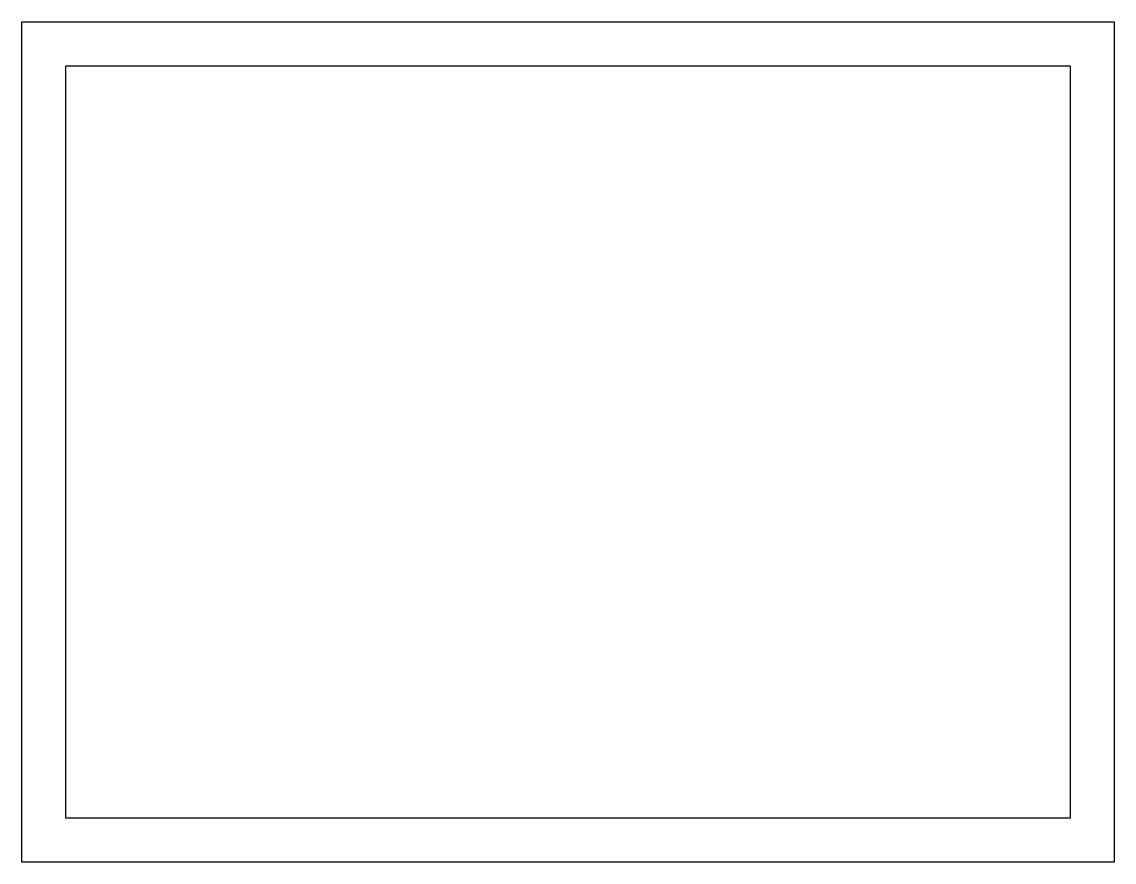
# Model space of a CAD drawing. Header units: millimetres. Extents: x 13.42 to 19.14, y 8.16 to 12.56.
import ezdxf

# ---------------------------------------------------------------- set-up
doc = ezdxf.new("R2010")
doc.units = ezdxf.units.MM
doc.header["$MEASUREMENT"] = 0

msp = doc.modelspace()

# ---------------------------------------------------------------- linework, layer by layer
for p, q in [((13.4164, 12.56), (19.1357, 12.56)), ((13.4164, 8.1608), (13.4164, 12.56)), ((19.1357, 12.56), (19.1357, 8.1608)), ((13.6464, 12.33), (18.9057, 12.33)), ((13.6464, 8.3908), (13.6464, 12.33)), ((18.9057, 12.33), (18.9057, 8.3908)), ((18.9057, 8.3908), (13.6464, 8.3908)), ((19.1357, 8.1608), (13.4164, 8.1608))]:
    msp.add_line(p, q)

doc.saveas('drawing.dxf')
